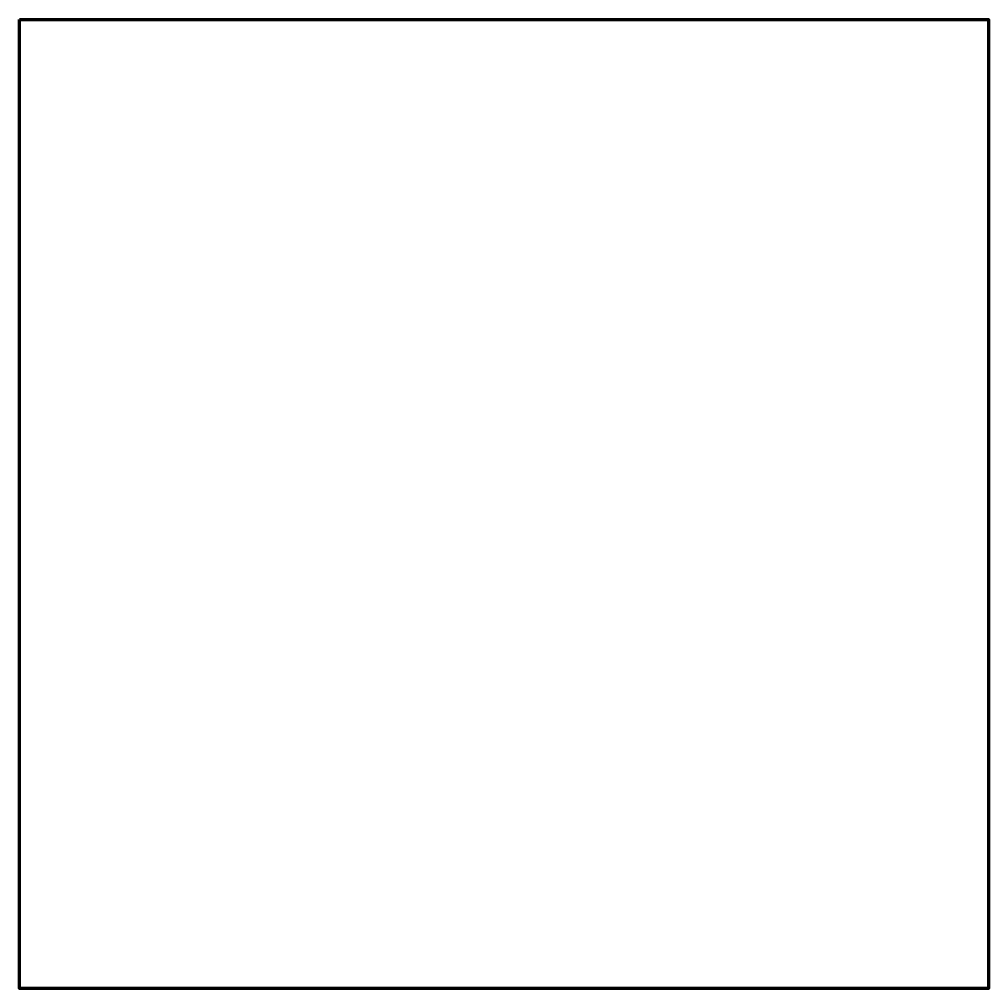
# Model space of a CAD drawing. Extents: x 420 to 920, y 1598 to 2098.
import ezdxf

# ---------------------------------------------------------------- set-up
doc = ezdxf.new("R2010")
doc.units = 0
doc.layers.add('mainlayer', color=1, linetype='CONTINUOUS', lineweight=100)

msp = doc.modelspace()

# ---------------------------------------------------------------- linework, layer by layer
at = {"layer": 'mainlayer', "color": 0}
msp.add_lwpolyline([(420.19, 2098.18), (920.19, 2098.18), (920.19, 2098.18), (920.19, 1598.17), (920.19, 1598.17), (420.19, 1598.17), (420.19, 1598.17), (420.19, 2098.18)], dxfattribs=at)

doc.saveas('drawing.dxf')
